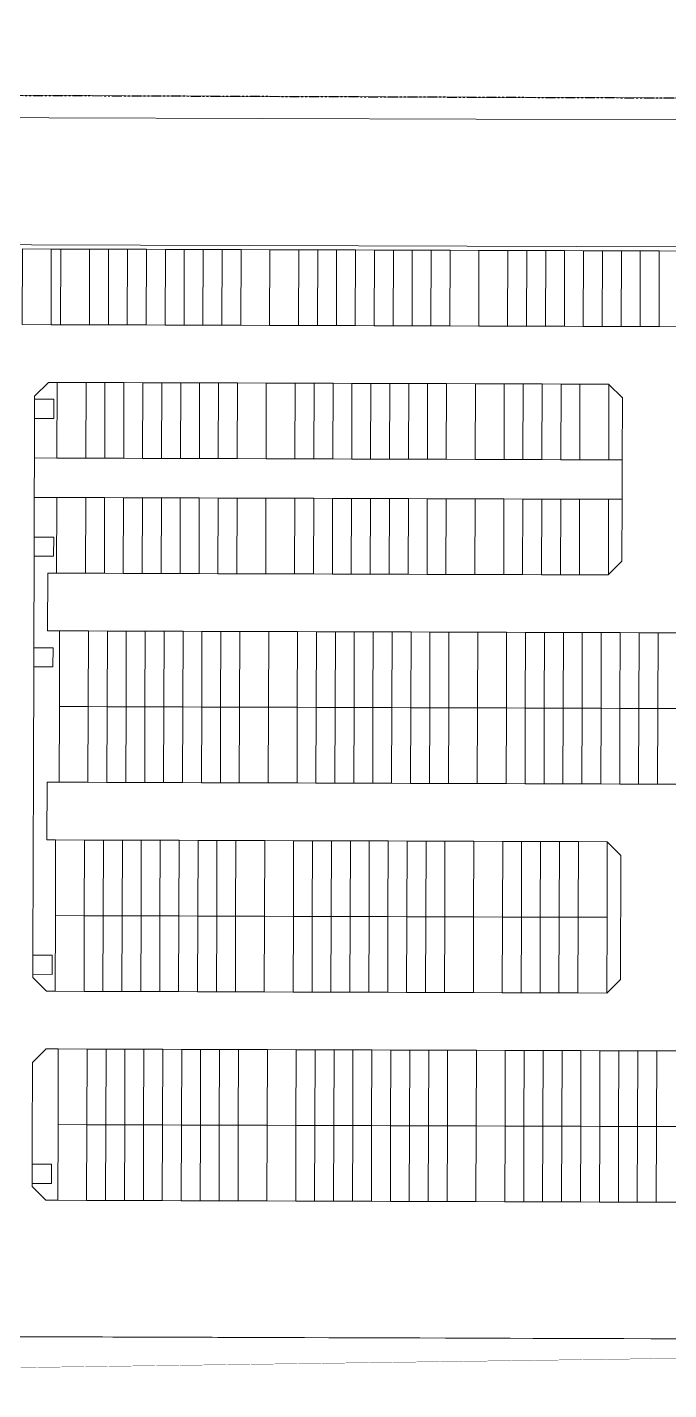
# Model space of a CAD drawing. Header units: centimetres. Extents: x -6122352 to 6876996, y -1694241 to 2592194.
# Drawn here: x -5134566 to -4931171, y 102503 to 534638 of the extents above; entities that cross this region are included whole.
import ezdxf

# ---------------------------------------------------------------- set-up
doc = ezdxf.new("R2010")
doc.units = ezdxf.units.CM
doc.header["$MEASUREMENT"] = 0
doc.linetypes.add('23585-XR-AR-DAMAC PLOT LIMITS$0$PHANTOM2', pattern=[1.25, 0.625, -0.125, 0.125, -0.125, 0.125, -0.125])
for name, color, linetype, lineweight, true_color in [('23585-XR-AR-DAMAC PLOT LIMITS$0$1-End units', 7, 'Continuous', 5, 0xf8991e), ('23585-XR-AR-DAMAC PLOT LIMITS$0$1-Open Space', 7, 'Continuous', 5, 0x90cf5a), ('23585-XR-AR-DAMAC PLOT LIMITS$0$1-Utility', 7, 'Continuous', 5, 0x8db1ff)]:
    doc.layers.add(name, color=color, linetype=linetype, lineweight=lineweight, true_color=true_color)
doc.layers.add('23585-XR-AR-DAMAC PLOT LIMITS$0$1-Mid units', color=41, linetype='Continuous', lineweight=5)
doc.layers.add('A-ANNO-TEXT', color=3, linetype='Continuous', lineweight=25)
doc.layers.add('23585-XR-AR-DAMAC PLOT LIMITS$0$D-Phase New', color=7, linetype='Continuous', true_color=0x000080)
doc.layers.add('23585-XR-AR-DAMAC PLOT LIMITS$0$PROJECT_LIMIT', color=1, linetype='Continuous')
doc.layers.add('@MI-REF LAYER', color=7, linetype='Continuous')

# ---------------------------------------------------------------- blocks, each defined once
blk = doc.blocks.new('23585-XR-AR-DAMAC PLOT LIMITS')
at = {"layer": '23585-XR-AR-DAMAC PLOT LIMITS$0$1-End units', "color": 251, "true_color": 0x636466}
for points in [[(496109.28, 2769274.97), (496126.93, 2769258.7), (496120.73, 2769251.98), (496103.08, 2769268.24)], [(496070.55, 2769232.95), (496088.19, 2769216.68), (496081.99, 2769209.96), (496064.34, 2769226.22)], [(496141.12, 2769211.69), (496134.88, 2769204.93), (496117.24, 2769221.19), (496123.41, 2769227.89), (496123.54, 2769227.9)], [(496064.34, 2769226.22), (496081.99, 2769209.96), (496075.79, 2769203.23), (496058.14, 2769219.5)], [(496118.62, 2769187.28), (496112.41, 2769180.55), (496094.77, 2769196.82), (496100.97, 2769203.55)], [(496150.31, 2769203.21), (496167.9, 2769187.01), (496167.9, 2769186.88), (496161.72, 2769180.18), (496144.08, 2769196.45)], [(496112.41, 2769180.55), (496106.21, 2769173.82), (496088.57, 2769190.09), (496094.77, 2769196.82)], [(496198.33, 2769192.89), (496215.97, 2769176.62), (496209.77, 2769169.89), (496192.12, 2769186.16)], [(496025.61, 2769184.2), (496043.26, 2769167.94), (496037.05, 2769161.21), (496019.41, 2769177.47)], [(496019.41, 2769177.47), (496037.05, 2769161.21), (496030.85, 2769154.48), (496013.21, 2769170.75)], [(496127.81, 2769178.8), (496145.46, 2769162.54), (496139.26, 2769155.81), (496121.61, 2769172.07)], [(496215.97, 2769176.62), (496233.62, 2769160.36), (496227.42, 2769153.63), (496209.77, 2769169.89)], [(496121.61, 2769172.07), (496139.26, 2769155.81), (496133.06, 2769149.08), (496115.41, 2769165.35)], [(496073.68, 2769138.53), (496067.48, 2769131.8), (496049.83, 2769148.07), (496056.03, 2769154.8)], [(496159.59, 2769150.87), (496177.24, 2769134.6), (496171.04, 2769127.87), (496153.39, 2769144.14)], [(496067.48, 2769131.8), (496061.28, 2769125.08), (496043.63, 2769141.34), (496049.83, 2769148.07)], [(496153.39, 2769144.14), (496171.04, 2769127.87), (496164.83, 2769121.15), (496147.19, 2769137.41)], [(495980.67, 2769135.45), (495998.32, 2769119.19), (495992.12, 2769112.46), (495974.47, 2769128.73)], [(496177.24, 2769134.6), (496194.88, 2769118.33), (496188.68, 2769111.61), (496171.04, 2769127.87)], [(496082.88, 2769130.05), (496100.52, 2769113.79), (496094.32, 2769107.06), (496076.67, 2769123.33)], [(496171.04, 2769127.87), (496188.68, 2769111.61), (496182.48, 2769104.88), (496164.83, 2769121.15)], [(496247.75, 2769113.28), (496241.55, 2769106.55), (496223.9, 2769122.82), (496230.11, 2769129.54)], [(495972.44, 2769126.52), (495990.08, 2769110.25), (495983.88, 2769103.53), (495966.24, 2769119.79)], [(496076.67, 2769123.33), (496094.32, 2769107.06), (496088.12, 2769100.33), (496070.47, 2769116.6)], [(496265.4, 2769097.01), (496259.2, 2769090.28), (496241.55, 2769106.55), (496247.75, 2769113.28)], [(496028.74, 2769089.78), (496022.54, 2769083.06), (496004.9, 2769099.32), (496011.1, 2769106.05)], [(496114.65, 2769102.12), (496132.3, 2769085.85), (496126.1, 2769079.13), (496108.45, 2769095.39)], [(496207.64, 2769105.17), (496225.28, 2769088.9), (496219.08, 2769082.17), (496201.44, 2769098.44)], [(496313.47, 2769086.75), (496307.27, 2769080.02), (496289.62, 2769096.29), (496295.82, 2769103.01)], [(496219.08, 2769082.17), (496212.88, 2769075.45), (496195.23, 2769091.71), (496201.44, 2769098.44)], [(496126.1, 2769079.13), (496119.9, 2769072.4), (496102.25, 2769088.66), (496108.45, 2769095.39)], [(496225.28, 2769088.9), (496242.93, 2769072.64), (496236.73, 2769065.91), (496219.08, 2769082.17)], [(496132.3, 2769085.85), (496149.95, 2769069.59), (496143.75, 2769062.86), (496126.1, 2769079.13)], [(496313.47, 2769086.75), (496331.12, 2769070.48), (496324.91, 2769063.75), (496307.27, 2769080.02)], [(496037.94, 2769081.31), (496055.59, 2769065.04), (496049.38, 2769058.31), (496031.74, 2769074.58)], [(496219.08, 2769082.17), (496236.73, 2769065.91), (496230.53, 2769059.18), (496212.88, 2769075.45)], [(496126.1, 2769079.13), (496143.75, 2769062.86), (496137.54, 2769056.13), (496119.9, 2769072.4)], [(496257.09, 2769060.99), (496274.73, 2769044.73), (496268.53, 2769038), (496250.89, 2769054.27)], [(496180.35, 2769040.15), (496174.15, 2769033.43), (496156.5, 2769049.69), (496162.7, 2769056.42)], [(496250.89, 2769054.27), (496268.53, 2769038), (496262.33, 2769031.27), (496244.68, 2769047.54)], [(496069.72, 2769053.37), (496087.36, 2769037.1), (496081.16, 2769030.38), (496063.52, 2769046.64)], [(496174.15, 2769033.43), (496167.94, 2769026.7), (496150.3, 2769042.97), (496156.5, 2769049.69)], [(496274.73, 2769044.73), (496292.38, 2769028.46), (496286.18, 2769021.73), (496268.53, 2769038)], [(496087.36, 2769037.1), (496105.01, 2769020.84), (496098.81, 2769014.11), (496081.16, 2769030.38)], [(496180.35, 2769040.15), (496197.99, 2769023.89), (496191.79, 2769017.16), (496174.15, 2769033.43)], [(496268.53, 2769038), (496286.18, 2769021.73), (496279.98, 2769015.01), (496262.33, 2769031.27)], [(496174.15, 2769033.43), (496191.79, 2769017.16), (496185.59, 2769010.43), (496167.94, 2769026.7)], [(496212.15, 2769012.25), (496229.8, 2768995.98), (496223.6, 2768989.25), (496205.95, 2769005.52)], [(496117.76, 2769007.67), (496135.41, 2768991.41), (496129.21, 2768984.68), (496111.56, 2769000.94)], [(496223.6, 2768989.25), (496217.39, 2768982.52), (496199.75, 2768998.79), (496205.95, 2769005.52)], [(496229.8, 2768995.98), (496247.44, 2768979.71), (496241.24, 2768972.98), (496223.6, 2768989.25)], [(496135.41, 2768991.41), (496153.06, 2768975.14), (496146.85, 2768968.41), (496129.21, 2768984.68)], [(496223.6, 2768989.25), (496241.24, 2768972.98), (496235.04, 2768966.26), (496217.39, 2768982.52)], [(496184.86, 2768947.23), (496178.66, 2768940.5), (496161.01, 2768956.77), (496167.21, 2768963.5)], [(496184.86, 2768947.23), (496202.51, 2768930.96), (496196.31, 2768924.24), (496178.66, 2768940.5)]]:
    blk.add_lwpolyline(points, close=True, dxfattribs=at)
at = {"layer": '23585-XR-AR-DAMAC PLOT LIMITS$0$1-Mid units', "color": 251, "true_color": 0x636466}
for points in [[(496103.08, 2769268.24), (496120.73, 2769251.98), (496116.66, 2769247.57), (496099.01, 2769263.83)], [(496099.01, 2769263.83), (496116.66, 2769247.57), (496112.59, 2769243.15), (496094.95, 2769259.42)], [(496094.95, 2769259.42), (496112.59, 2769243.15), (496108.53, 2769238.74), (496090.88, 2769255.01)], [(496090.88, 2769255.01), (496108.53, 2769238.74), (496104.46, 2769234.33), (496086.81, 2769250.6)], [(496086.81, 2769250.6), (496104.46, 2769234.33), (496100.39, 2769229.92), (496082.75, 2769246.19)], [(496082.75, 2769246.19), (496100.39, 2769229.92), (496096.33, 2769225.51), (496078.68, 2769241.77)], [(496078.68, 2769241.77), (496096.33, 2769225.51), (496092.26, 2769221.1), (496074.61, 2769237.36)], [(496074.61, 2769237.36), (496092.26, 2769221.1), (496088.19, 2769216.68), (496070.55, 2769232.95)], [(496058.14, 2769219.5), (496075.79, 2769203.23), (496071.72, 2769198.82), (496054.08, 2769215.08)], [(496134.88, 2769204.93), (496130.82, 2769200.51), (496113.17, 2769216.78), (496117.24, 2769221.19)], [(496054.08, 2769215.08), (496071.72, 2769198.82), (496067.66, 2769194.41), (496050.01, 2769210.67)], [(496130.82, 2769200.51), (496126.75, 2769196.1), (496109.1, 2769212.37), (496113.17, 2769216.78)], [(496050.01, 2769210.67), (496067.66, 2769194.41), (496063.59, 2769189.99), (496045.94, 2769206.26)], [(496126.75, 2769196.1), (496122.68, 2769191.69), (496105.04, 2769207.96), (496109.1, 2769212.37)], [(496045.94, 2769206.26), (496063.59, 2769189.99), (496059.52, 2769185.58), (496041.88, 2769201.85)], [(496122.68, 2769191.69), (496118.62, 2769187.28), (496100.97, 2769203.55), (496105.04, 2769207.96)], [(496041.88, 2769201.85), (496059.52, 2769185.58), (496055.46, 2769181.17), (496037.81, 2769197.44)], [(496037.81, 2769197.44), (496055.46, 2769181.17), (496051.39, 2769176.76), (496033.74, 2769193.03)], [(496144.08, 2769196.45), (496161.72, 2769180.18), (496157.66, 2769175.77), (496140.01, 2769192.04)], [(496033.74, 2769193.03), (496051.39, 2769176.76), (496047.32, 2769172.35), (496029.68, 2769188.61)], [(496140.01, 2769192.04), (496157.66, 2769175.77), (496153.59, 2769171.36), (496135.95, 2769187.63)], [(496029.68, 2769188.61), (496047.32, 2769172.35), (496043.26, 2769167.94), (496025.61, 2769184.2)], [(496106.21, 2769173.82), (496102.15, 2769169.41), (496084.5, 2769185.68), (496088.57, 2769190.09)], [(496102.15, 2769169.41), (496098.08, 2769165), (496080.43, 2769181.27), (496084.5, 2769185.68)], [(496135.95, 2769187.63), (496153.59, 2769171.36), (496149.52, 2769166.95), (496131.88, 2769183.21)], [(496192.12, 2769186.16), (496209.77, 2769169.89), (496205.7, 2769165.48), (496188.06, 2769181.75)], [(496098.08, 2769165), (496094.01, 2769160.59), (496076.37, 2769176.86), (496080.43, 2769181.27)], [(496131.88, 2769183.21), (496149.52, 2769166.95), (496145.46, 2769162.54), (496127.81, 2769178.8)], [(496188.06, 2769181.75), (496205.7, 2769165.48), (496201.64, 2769161.07), (496183.99, 2769177.34)], [(496094.01, 2769160.59), (496089.95, 2769156.18), (496072.3, 2769172.44), (496076.37, 2769176.86)], [(496183.99, 2769177.34), (496201.64, 2769161.07), (496197.57, 2769156.66), (496179.92, 2769172.93)], [(496013.21, 2769170.75), (496030.85, 2769154.48), (496026.79, 2769150.07), (496009.14, 2769166.34)], [(496089.95, 2769156.18), (496085.88, 2769151.77), (496068.23, 2769168.03), (496072.3, 2769172.44)], [(496179.92, 2769172.93), (496197.57, 2769156.66), (496193.5, 2769152.25), (496175.86, 2769168.51)], [(496009.14, 2769166.34), (496026.79, 2769150.07), (496022.72, 2769145.66), (496005.07, 2769161.92)], [(496085.88, 2769151.77), (496081.81, 2769147.35), (496064.17, 2769163.62), (496068.23, 2769168.03)], [(496175.86, 2769168.51), (496193.5, 2769152.25), (496189.44, 2769147.84), (496171.79, 2769164.1)], [(496209.77, 2769169.89), (496227.42, 2769153.63), (496223.35, 2769149.22), (496205.7, 2769165.48)], [(496005.07, 2769161.92), (496022.72, 2769145.66), (496018.65, 2769141.25), (496001.01, 2769157.51)], [(496081.81, 2769147.35), (496077.75, 2769142.94), (496060.1, 2769159.21), (496064.17, 2769163.62)], [(496115.41, 2769165.35), (496133.06, 2769149.08), (496128.99, 2769144.67), (496111.34, 2769160.94)], [(496171.79, 2769164.1), (496189.44, 2769147.84), (496185.37, 2769143.42), (496167.72, 2769159.69)], [(496205.7, 2769165.48), (496223.35, 2769149.22), (496219.28, 2769144.8), (496201.64, 2769161.07)], [(496001.01, 2769157.51), (496018.65, 2769141.25), (496014.59, 2769136.83), (495996.94, 2769153.1)], [(496077.75, 2769142.94), (496073.68, 2769138.53), (496056.03, 2769154.8), (496060.1, 2769159.21)], [(496111.34, 2769160.94), (496128.99, 2769144.67), (496124.92, 2769140.26), (496107.28, 2769156.52)], [(496167.72, 2769159.69), (496185.37, 2769143.42), (496181.3, 2769139.01), (496163.66, 2769155.28)], [(496201.64, 2769161.07), (496219.28, 2769144.8), (496215.22, 2769140.39), (496197.57, 2769156.66)], [(495996.94, 2769153.1), (496014.59, 2769136.83), (496010.52, 2769132.42), (495992.87, 2769148.69)], [(496107.28, 2769156.52), (496124.92, 2769140.26), (496120.86, 2769135.85), (496103.21, 2769152.11)], [(496163.66, 2769155.28), (496181.3, 2769139.01), (496177.24, 2769134.6), (496159.59, 2769150.87)], [(496197.57, 2769156.66), (496215.22, 2769140.39), (496211.15, 2769135.98), (496193.5, 2769152.25)], [(496103.21, 2769152.11), (496120.86, 2769135.85), (496116.79, 2769131.43), (496099.14, 2769147.7)], [(496193.5, 2769152.25), (496211.15, 2769135.98), (496207.08, 2769131.57), (496189.44, 2769147.84)], [(495992.87, 2769148.69), (496010.52, 2769132.42), (496006.45, 2769128.01), (495988.81, 2769144.28)], [(496099.14, 2769147.7), (496116.79, 2769131.43), (496112.72, 2769127.02), (496095.08, 2769143.29)], [(496189.44, 2769147.84), (496207.08, 2769131.57), (496203.02, 2769127.16), (496185.37, 2769143.42)], [(495988.81, 2769144.28), (496006.45, 2769128.01), (496002.39, 2769123.6), (495984.74, 2769139.87)], [(496061.28, 2769125.08), (496057.21, 2769120.66), (496039.56, 2769136.93), (496043.63, 2769141.34)], [(496095.08, 2769143.29), (496112.72, 2769127.02), (496108.66, 2769122.61), (496091.01, 2769138.88)], [(496185.37, 2769143.42), (496203.02, 2769127.16), (496198.95, 2769122.75), (496181.3, 2769139.01)], [(495984.74, 2769139.87), (496002.39, 2769123.6), (495998.32, 2769119.19), (495980.67, 2769135.45)], [(496057.21, 2769120.66), (496053.14, 2769116.25), (496035.5, 2769132.52), (496039.56, 2769136.93)], [(496091.01, 2769138.88), (496108.66, 2769122.61), (496104.59, 2769118.2), (496086.94, 2769134.47)], [(496147.19, 2769137.41), (496164.83, 2769121.15), (496160.77, 2769116.73), (496143.12, 2769133)], [(496181.3, 2769139.01), (496198.95, 2769122.75), (496194.88, 2769118.33), (496177.24, 2769134.6)], [(496053.14, 2769116.25), (496049.08, 2769111.84), (496031.43, 2769128.11), (496035.5, 2769132.52)], [(496086.94, 2769134.47), (496104.59, 2769118.2), (496100.52, 2769113.79), (496082.88, 2769130.05)], [(496143.12, 2769133), (496160.77, 2769116.73), (496156.7, 2769112.32), (496139.05, 2769128.59)], [(496049.08, 2769111.84), (496045.01, 2769107.43), (496027.36, 2769123.7), (496031.43, 2769128.11)], [(496139.05, 2769128.59), (496156.7, 2769112.32), (496152.63, 2769107.91), (496134.99, 2769124.18)], [(496045.01, 2769107.43), (496040.94, 2769103.02), (496023.3, 2769119.28), (496027.36, 2769123.7)], [(496134.99, 2769124.18), (496152.63, 2769107.91), (496148.57, 2769103.5), (496130.92, 2769119.77)], [(496023.3, 2769119.28), (496040.94, 2769103.02), (496036.88, 2769098.61), (496019.23, 2769114.87)], [(496130.92, 2769119.77), (496148.57, 2769103.5), (496144.5, 2769099.09), (496126.85, 2769115.35)], [(496164.83, 2769121.15), (496182.48, 2769104.88), (496178.41, 2769100.47), (496160.77, 2769116.73)], [(496223.9, 2769122.82), (496241.55, 2769106.55), (496237.48, 2769102.14), (496219.84, 2769118.4)], [(496036.88, 2769098.61), (496032.81, 2769094.19), (496015.16, 2769110.46), (496019.23, 2769114.87)], [(496070.47, 2769116.6), (496088.12, 2769100.33), (496084.05, 2769095.92), (496066.41, 2769112.19)], [(496126.85, 2769115.35), (496144.5, 2769099.09), (496140.43, 2769094.68), (496122.79, 2769110.94)], [(496160.77, 2769116.73), (496178.41, 2769100.47), (496174.35, 2769096.06), (496156.7, 2769112.32)], [(496237.48, 2769102.14), (496233.42, 2769097.73), (496215.77, 2769113.99), (496219.84, 2769118.4)], [(496032.81, 2769094.19), (496028.74, 2769089.78), (496011.1, 2769106.05), (496015.16, 2769110.46)], [(496066.41, 2769112.19), (496084.05, 2769095.92), (496079.99, 2769091.51), (496062.34, 2769107.78)], [(496122.79, 2769110.94), (496140.43, 2769094.68), (496136.37, 2769090.26), (496118.72, 2769106.53)], [(496156.7, 2769112.32), (496174.35, 2769096.06), (496170.28, 2769091.64), (496152.63, 2769107.91)], [(496233.42, 2769097.73), (496229.35, 2769093.31), (496211.7, 2769109.58), (496215.77, 2769113.99)], [(496062.34, 2769107.78), (496079.99, 2769091.51), (496075.92, 2769087.1), (496058.27, 2769103.36)], [(496118.72, 2769106.53), (496136.37, 2769090.26), (496132.3, 2769085.85), (496114.65, 2769102.12)], [(496152.63, 2769107.91), (496170.28, 2769091.64), (496166.21, 2769087.23), (496148.57, 2769103.5)], [(496229.35, 2769093.31), (496225.28, 2769088.9), (496207.64, 2769105.17), (496211.7, 2769109.58)], [(496241.55, 2769106.55), (496259.2, 2769090.28), (496255.13, 2769085.87), (496237.48, 2769102.14)], [(496058.27, 2769103.36), (496075.92, 2769087.1), (496071.85, 2769082.69), (496054.21, 2769098.95)], [(496148.57, 2769103.5), (496166.21, 2769087.23), (496162.15, 2769082.82), (496144.5, 2769099.09)], [(496237.48, 2769102.14), (496255.13, 2769085.87), (496251.06, 2769081.46), (496233.42, 2769097.73)], [(496054.21, 2769098.95), (496071.85, 2769082.69), (496067.79, 2769078.27), (496050.14, 2769094.54)], [(496144.5, 2769099.09), (496162.15, 2769082.82), (496158.08, 2769078.41), (496140.43, 2769094.68)], [(496233.42, 2769097.73), (496251.06, 2769081.46), (496247, 2769077.05), (496229.35, 2769093.31)], [(496050.14, 2769094.54), (496067.79, 2769078.27), (496063.72, 2769073.86), (496046.07, 2769090.13)], [(496140.43, 2769094.68), (496158.08, 2769078.41), (496154.01, 2769074), (496136.37, 2769090.26)], [(496229.35, 2769093.31), (496247, 2769077.05), (496242.93, 2769072.64), (496225.28, 2769088.9)], [(496289.62, 2769096.29), (496307.27, 2769080.02), (496303.2, 2769075.61), (496285.55, 2769091.88)], [(496046.07, 2769090.13), (496063.72, 2769073.86), (496059.65, 2769069.45), (496042.01, 2769085.72)], [(496102.25, 2769088.66), (496119.9, 2769072.4), (496115.83, 2769067.99), (496098.18, 2769084.25)], [(496136.37, 2769090.26), (496154.01, 2769074), (496149.95, 2769069.59), (496132.3, 2769085.85)], [(496195.23, 2769091.71), (496212.88, 2769075.45), (496208.81, 2769071.04), (496191.17, 2769087.3)], [(496285.55, 2769091.88), (496303.2, 2769075.61), (496299.13, 2769071.2), (496281.49, 2769087.46)], [(496042.01, 2769085.72), (496059.65, 2769069.45), (496055.59, 2769065.04), (496037.94, 2769081.31)], [(496098.18, 2769084.25), (496115.83, 2769067.99), (496111.76, 2769063.57), (496094.12, 2769079.84)], [(496208.81, 2769071.04), (496204.75, 2769066.62), (496187.1, 2769082.89), (496191.17, 2769087.3)], [(496281.49, 2769087.46), (496299.13, 2769071.2), (496295.07, 2769066.79), (496277.42, 2769083.05)], [(496094.12, 2769079.84), (496111.76, 2769063.57), (496107.7, 2769059.16), (496090.05, 2769075.43)], [(496204.75, 2769066.62), (496200.68, 2769062.21), (496183.03, 2769078.48), (496187.1, 2769082.89)], [(496277.42, 2769083.05), (496295.07, 2769066.79), (496291, 2769062.37), (496273.35, 2769078.64)], [(496307.27, 2769080.02), (496324.91, 2769063.75), (496320.85, 2769059.34), (496303.2, 2769075.61)], [(496090.05, 2769075.43), (496107.7, 2769059.16), (496103.63, 2769054.75), (496085.98, 2769071.02)], [(496200.68, 2769062.21), (496196.61, 2769057.8), (496178.97, 2769074.07), (496183.03, 2769078.48)], [(496212.88, 2769075.45), (496230.53, 2769059.18), (496226.46, 2769054.77), (496208.81, 2769071.04)], [(496273.35, 2769078.64), (496291, 2769062.37), (496286.93, 2769057.96), (496269.29, 2769074.23)], [(496303.2, 2769075.61), (496320.85, 2769059.34), (496316.78, 2769054.93), (496299.13, 2769071.2)], [(496085.98, 2769071.02), (496103.63, 2769054.75), (496099.56, 2769050.34), (496081.92, 2769066.61)], [(496119.9, 2769072.4), (496137.54, 2769056.13), (496133.48, 2769051.72), (496115.83, 2769067.99)], [(496196.61, 2769057.8), (496192.55, 2769053.39), (496174.9, 2769069.66), (496178.97, 2769074.07)], [(496208.81, 2769071.04), (496226.46, 2769054.77), (496222.39, 2769050.36), (496204.75, 2769066.62)], [(496269.29, 2769074.23), (496286.93, 2769057.96), (496282.87, 2769053.55), (496265.22, 2769069.82)], [(496299.13, 2769071.2), (496316.78, 2769054.93), (496312.71, 2769050.52), (496295.07, 2769066.79)], [(496115.83, 2769067.99), (496133.48, 2769051.72), (496129.41, 2769047.31), (496111.76, 2769063.57)], [(496192.55, 2769053.39), (496188.48, 2769048.98), (496170.83, 2769065.24), (496174.9, 2769069.66)], [(496265.22, 2769069.82), (496282.87, 2769053.55), (496278.8, 2769049.14), (496261.15, 2769065.41)], [(496295.07, 2769066.79), (496312.71, 2769050.52), (496308.65, 2769046.11), (496291, 2769062.37)], [(496081.92, 2769066.61), (496099.56, 2769050.34), (496095.5, 2769045.93), (496077.85, 2769062.19)], [(496111.76, 2769063.57), (496129.41, 2769047.31), (496125.34, 2769042.9), (496107.7, 2769059.16)], [(496188.48, 2769048.98), (496184.41, 2769044.57), (496166.77, 2769060.83), (496170.83, 2769065.24)], [(496204.75, 2769066.62), (496222.39, 2769050.36), (496218.33, 2769045.95), (496200.68, 2769062.21)], [(496261.15, 2769065.41), (496278.8, 2769049.14), (496274.73, 2769044.73), (496257.09, 2769060.99)], [(496291, 2769062.37), (496308.65, 2769046.11), (496304.58, 2769041.7), (496286.93, 2769057.96)], [(496077.85, 2769062.19), (496095.5, 2769045.93), (496091.43, 2769041.52), (496073.78, 2769057.78)], [(496107.7, 2769059.16), (496125.34, 2769042.9), (496121.28, 2769038.48), (496103.63, 2769054.75)], [(496184.41, 2769044.57), (496180.35, 2769040.15), (496162.7, 2769056.42), (496166.77, 2769060.83)], [(496200.68, 2769062.21), (496218.33, 2769045.95), (496214.26, 2769041.53), (496196.61, 2769057.8)], [(496073.78, 2769057.78), (496091.43, 2769041.52), (496087.36, 2769037.1), (496069.72, 2769053.37)], [(496103.63, 2769054.75), (496121.28, 2769038.48), (496117.21, 2769034.07), (496099.56, 2769050.34)], [(496196.61, 2769057.8), (496214.26, 2769041.53), (496210.19, 2769037.12), (496192.55, 2769053.39)], [(496286.93, 2769057.96), (496304.58, 2769041.7), (496300.51, 2769037.28), (496282.87, 2769053.55)], [(496099.56, 2769050.34), (496117.21, 2769034.07), (496113.14, 2769029.66), (496095.5, 2769045.93)], [(496192.55, 2769053.39), (496210.19, 2769037.12), (496206.13, 2769032.71), (496188.48, 2769048.98)], [(496282.87, 2769053.55), (496300.51, 2769037.28), (496296.45, 2769032.87), (496278.8, 2769049.14)], [(496095.5, 2769045.93), (496113.14, 2769029.66), (496109.08, 2769025.25), (496091.43, 2769041.52)], [(496188.48, 2769048.98), (496206.13, 2769032.71), (496202.06, 2769028.3), (496184.41, 2769044.57)], [(496244.68, 2769047.54), (496262.33, 2769031.27), (496258.26, 2769026.86), (496240.62, 2769043.13)], [(496278.8, 2769049.14), (496296.45, 2769032.87), (496292.38, 2769028.46), (496274.73, 2769044.73)], [(496091.43, 2769041.52), (496109.08, 2769025.25), (496105.01, 2769020.84), (496087.36, 2769037.1)], [(496150.3, 2769042.97), (496167.94, 2769026.7), (496163.88, 2769022.29), (496146.23, 2769038.55)], [(496184.41, 2769044.57), (496202.06, 2769028.3), (496197.99, 2769023.89), (496180.35, 2769040.15)], [(496240.62, 2769043.13), (496258.26, 2769026.86), (496254.2, 2769022.45), (496236.55, 2769038.72)], [(496163.88, 2769022.29), (496159.81, 2769017.88), (496142.16, 2769034.14), (496146.23, 2769038.55)], [(496236.55, 2769038.72), (496254.2, 2769022.45), (496250.13, 2769018.04), (496232.48, 2769034.3)], [(496159.81, 2769017.88), (496155.74, 2769013.46), (496138.1, 2769029.73), (496142.16, 2769034.14)], [(496232.48, 2769034.3), (496250.13, 2769018.04), (496246.06, 2769013.63), (496228.42, 2769029.89)], [(496155.74, 2769013.46), (496151.68, 2769009.05), (496134.03, 2769025.32), (496138.1, 2769029.73)], [(496228.42, 2769029.89), (496246.06, 2769013.63), (496242, 2769009.21), (496224.35, 2769025.48)], [(496262.33, 2769031.27), (496279.98, 2769015.01), (496275.91, 2769010.59), (496258.26, 2769026.86)], [(496151.68, 2769009.05), (496147.61, 2769004.64), (496129.96, 2769020.91), (496134.03, 2769025.32)], [(496167.94, 2769026.7), (496185.59, 2769010.43), (496181.52, 2769006.02), (496163.88, 2769022.29)], [(496224.35, 2769025.48), (496242, 2769009.21), (496237.93, 2769004.8), (496220.28, 2769021.07)], [(496258.26, 2769026.86), (496275.91, 2769010.59), (496271.84, 2769006.18), (496254.2, 2769022.45)], [(496147.61, 2769004.64), (496143.54, 2769000.23), (496125.9, 2769016.5), (496129.96, 2769020.91)], [(496163.88, 2769022.29), (496181.52, 2769006.02), (496177.46, 2769001.61), (496159.81, 2769017.88)], [(496220.28, 2769021.07), (496237.93, 2769004.8), (496233.86, 2769000.39), (496216.22, 2769016.66)], [(496254.2, 2769022.45), (496271.84, 2769006.18), (496267.78, 2769001.77), (496250.13, 2769018.04)], [(496125.9, 2769016.5), (496143.54, 2769000.23), (496139.48, 2768995.82), (496121.83, 2769012.08)], [(496159.81, 2769017.88), (496177.46, 2769001.61), (496173.39, 2768997.2), (496155.74, 2769013.46)], [(496216.22, 2769016.66), (496233.86, 2769000.39), (496229.8, 2768995.98), (496212.15, 2769012.25)], [(496250.13, 2769018.04), (496267.78, 2769001.77), (496263.71, 2768997.36), (496246.06, 2769013.63)], [(496139.48, 2768995.82), (496135.41, 2768991.41), (496117.76, 2769007.67), (496121.83, 2769012.08)], [(496155.74, 2769013.46), (496173.39, 2768997.2), (496169.32, 2768992.79), (496151.68, 2769009.05)], [(496246.06, 2769013.63), (496263.71, 2768997.36), (496259.64, 2768992.95), (496242, 2769009.21)], [(496151.68, 2769009.05), (496169.32, 2768992.79), (496165.26, 2768988.37), (496147.61, 2769004.64)], [(496242, 2769009.21), (496259.64, 2768992.95), (496255.58, 2768988.54), (496237.93, 2769004.8)], [(496147.61, 2769004.64), (496165.26, 2768988.37), (496161.19, 2768983.96), (496143.54, 2769000.23)], [(496237.93, 2769004.8), (496255.58, 2768988.54), (496251.51, 2768984.12), (496233.86, 2769000.39)], [(496143.54, 2769000.23), (496161.19, 2768983.96), (496157.12, 2768979.55), (496139.48, 2768995.82)], [(496199.75, 2768998.79), (496217.39, 2768982.52), (496213.33, 2768978.11), (496195.68, 2768994.38)], [(496233.86, 2769000.39), (496251.51, 2768984.12), (496247.44, 2768979.71), (496229.8, 2768995.98)], [(496139.48, 2768995.82), (496157.12, 2768979.55), (496153.06, 2768975.14), (496135.41, 2768991.41)], [(496195.68, 2768994.38), (496213.33, 2768978.11), (496209.26, 2768973.7), (496191.61, 2768989.97)], [(496209.26, 2768973.7), (496205.19, 2768969.29), (496187.55, 2768985.56), (496191.61, 2768989.97)], [(496205.19, 2768969.29), (496201.13, 2768964.88), (496183.48, 2768981.14), (496187.55, 2768985.56)], [(496201.13, 2768964.88), (496197.06, 2768960.47), (496179.41, 2768976.73), (496183.48, 2768981.14)], [(496217.39, 2768982.52), (496235.04, 2768966.26), (496230.97, 2768961.85), (496213.33, 2768978.11)], [(496197.06, 2768960.47), (496192.99, 2768956.05), (496175.35, 2768972.32), (496179.41, 2768976.73)], [(496213.33, 2768978.11), (496230.97, 2768961.85), (496226.91, 2768957.43), (496209.26, 2768973.7)], [(496192.99, 2768956.05), (496188.93, 2768951.64), (496171.28, 2768967.91), (496175.35, 2768972.32)], [(496209.26, 2768973.7), (496226.91, 2768957.43), (496222.84, 2768953.02), (496205.19, 2768969.29)], [(496171.28, 2768967.91), (496188.93, 2768951.64), (496184.86, 2768947.23), (496167.21, 2768963.5)], [(496205.19, 2768969.29), (496222.84, 2768953.02), (496218.77, 2768948.61), (496201.13, 2768964.88)], [(496201.13, 2768964.88), (496218.77, 2768948.61), (496214.71, 2768944.2), (496197.06, 2768960.47)], [(496197.06, 2768960.47), (496214.71, 2768944.2), (496210.64, 2768939.79), (496192.99, 2768956.05)], [(496192.99, 2768956.05), (496210.64, 2768939.79), (496206.57, 2768935.38), (496188.93, 2768951.64)], [(496188.93, 2768951.64), (496206.57, 2768935.38), (496202.51, 2768930.96), (496184.86, 2768947.23)]]:
    blk.add_lwpolyline(points, close=True, dxfattribs=at)
at = {"layer": '23585-XR-AR-DAMAC PLOT LIMITS$0$1-Open Space', "color": 251, "true_color": 0x636466}
for points in [[(495585.56, 2768779.23), (495820.21, 2769033.41), (495877.5, 2769095.47), (496082.52, 2769317.57), (496123.12, 2769371.63), (496113.41, 2769380.59), (496116.93, 2769384.7), (496138.77, 2769410.17), (496165.7, 2769441.58), (496187.59, 2769465.28), (496198.52, 2769477.11), (496198.5, 2769477.12), (496211.93, 2769491.66), (496218.05, 2769486.01, 0.008053), (496212.21, 2769477.58), (496151.86, 2769387.46, -0.038687), (496124.92, 2769353.27), (495849.34, 2769054.31, -0.003111), (495832.52, 2769036.29, -0.003943), (495815.47, 2769018.47, 0.006222), (495780.97, 2768981.97), (495647.53, 2768837.21, 0.087876)], [(495943.68, 2769097.26), (496154.51, 2769325.99, 0.038688)]]:
    blk.add_lwpolyline(points, format="xyb", dxfattribs=at)
for points in [[(496109.28, 2769274.97), (496103.08, 2769268.24), (496099.01, 2769263.83), (496094.95, 2769259.42), (496090.88, 2769255.01), (496086.81, 2769250.6), (496082.75, 2769246.19), (496078.68, 2769241.77), (496074.61, 2769237.36), (496070.55, 2769232.95), (496064.34, 2769226.22), (496058.14, 2769219.5), (496054.08, 2769215.08), (496050.01, 2769210.67), (496045.94, 2769206.26), (496041.88, 2769201.85), (496037.81, 2769197.44), (496033.74, 2769193.03), (496029.68, 2769188.61), (496025.61, 2769184.2), (496019.41, 2769177.47), (496013.21, 2769170.75), (496009.14, 2769166.34), (496005.07, 2769161.92), (496001.01, 2769157.51), (495996.94, 2769153.1), (495992.87, 2769148.69), (495988.81, 2769144.28), (495984.74, 2769139.87), (495980.67, 2769135.45), (495974.47, 2769128.73), (495972.44, 2769126.52), (495966.24, 2769119.79)], [(496362.09, 2769040.2), (496355.68, 2769033.25), (496349.89, 2769026.96), (496349.21, 2769026.23), (496343.28, 2769019.79), (496337.69, 2769013.73), (496337.08, 2769013.07), (496336.67, 2769012.62), (496330.88, 2769006.34), (496330.4, 2769005.82), (496325.49, 2769000.49), (496324.68, 2768999.61), (496324.13, 2768999.02), (496318.47, 2768992.88), (496317.86, 2768992.22), (496313.29, 2768987.26), (496312.27, 2768986.15), (496311.59, 2768985.42), (496306.07, 2768979.43), (496305.32, 2768978.62), (496301.09, 2768974.02), (496299.87, 2768972.7), (496299.06, 2768971.82), (496293.67, 2768965.97), (496292.79, 2768965.02), (496288.89, 2768960.79), (496287.47, 2768959.24), (496286.52, 2768958.21), (496281.26, 2768952.52), (496280.25, 2768951.41), (496276.69, 2768947.55), (496275.06, 2768945.79), (496273.98, 2768944.61), (496268.86, 2768939.06), (496267.71, 2768937.81), (496264.49, 2768934.32), (496262.66, 2768932.33), (496261.44, 2768931.01), (496256.46, 2768925.6), (496255.17, 2768924.21), (496252.29, 2768921.08), (496250.26, 2768918.88), (496248.9, 2768917.41), (496244.05, 2768912.15), (496242.63, 2768910.61), (496240.09, 2768907.85), (496237.85, 2768905.42), (496236.36, 2768903.8), (496231.65, 2768898.69), (496230.09, 2768897), (496227.89, 2768894.61), (496225.45, 2768891.97), (496223.82, 2768890.2), (496219.25, 2768885.24)]]:
    blk.add_lwpolyline(points, dxfattribs=at)
for points in [[(496129.56, 2769228.14), (496144.01, 2769214.82), (496141.12, 2769211.69), (496123.54, 2769227.9)], [(496153.2, 2769206.35), (496150.31, 2769203.21), (496144.08, 2769196.45), (496140.01, 2769192.04), (496135.95, 2769187.63), (496131.88, 2769183.21), (496127.81, 2769178.8), (496121.61, 2769172.07), (496115.41, 2769165.35), (496111.34, 2769160.94), (496107.28, 2769156.52), (496103.21, 2769152.11), (496099.14, 2769147.7), (496095.08, 2769143.29), (496091.01, 2769138.88), (496086.94, 2769134.47), (496082.88, 2769130.05), (496076.67, 2769123.33), (496070.47, 2769116.6), (496066.41, 2769112.19), (496062.34, 2769107.78), (496058.27, 2769103.36), (496054.21, 2769098.95), (496050.14, 2769094.54), (496046.07, 2769090.13), (496042.01, 2769085.72), (496037.94, 2769081.31), (496031.74, 2769074.58), (496026.88, 2769069.31), (496017.68, 2769077.79), (496022.54, 2769083.06), (496028.74, 2769089.78), (496032.81, 2769094.19), (496036.88, 2769098.61), (496040.94, 2769103.02), (496045.01, 2769107.43), (496049.08, 2769111.84), (496053.14, 2769116.25), (496057.21, 2769120.66), (496061.28, 2769125.08), (496067.48, 2769131.8), (496073.68, 2769138.53), (496077.75, 2769142.94), (496081.81, 2769147.35), (496085.88, 2769151.77), (496089.95, 2769156.18), (496094.01, 2769160.59), (496098.08, 2769165), (496102.15, 2769169.41), (496106.21, 2769173.82), (496112.41, 2769180.55), (496118.62, 2769187.28), (496122.68, 2769191.69), (496126.75, 2769196.1), (496130.82, 2769200.51), (496134.88, 2769204.93), (496141.12, 2769211.69), (496144.01, 2769214.82)], [(496167.9, 2769187.01), (496150.31, 2769203.21), (496153.2, 2769206.35), (496167.65, 2769193.03)], [(495974.47, 2769128.73), (495992.12, 2769112.46), (495990.08, 2769110.25), (495972.44, 2769126.52)], [(496265.4, 2769097.01), (496247.75, 2769113.28), (496230.11, 2769129.54), (496236.25, 2769129.79), (496265.15, 2769103.16)], [(496022.54, 2769083.06), (496017.68, 2769077.79), (496008.46, 2769086.29), (496012.62, 2769090.79), (496008.13, 2769094.93), (496003.97, 2769090.43), (496003.24, 2769091.1), (496002.99, 2769097.25), (496004.9, 2769099.32)], [(496063.52, 2769046.64), (496081.16, 2769030.38), (496098.81, 2769014.11), (496096.22, 2769011.3), (496109.68, 2768998.9), (496111.56, 2769000.94), (496129.21, 2768984.68), (496146.85, 2768968.41), (496144.97, 2768966.37), (496138.82, 2768966.12), (496138.09, 2768966.79), (496142.24, 2768971.29), (496137.76, 2768975.43), (496133.6, 2768970.93), (496090.08, 2769011.05), (496066.4, 2769032.88), (496070.53, 2769037.36), (496066.05, 2769041.5), (496061.92, 2769037.01), (496040.59, 2769056.67), (496044.8, 2769061.24), (496040.32, 2769065.37), (496036.11, 2769060.8), (496026.88, 2769069.31), (496031.74, 2769074.58), (496049.38, 2769058.31), (496047.47, 2769056.24), (496060.93, 2769043.84)], [(496178.66, 2768940.5), (496196.31, 2768924.24), (496193.72, 2768921.43), (496187.57, 2768921.18), (496186.84, 2768921.86), (496191.02, 2768926.39), (496186.54, 2768930.53), (496182.35, 2768925.99), (496181.62, 2768926.67), (496177.13, 2768930.8), (496158.68, 2768947.82), (496158.43, 2768953.96), (496161.01, 2768956.77)]]:
    blk.add_lwpolyline(points, close=True, dxfattribs=at)
at = {"layer": '23585-XR-AR-DAMAC PLOT LIMITS$0$1-Utility', "color": 251, "true_color": 0x636466}
for points in [[(496012.62, 2769090.79), (496008.46, 2769086.29), (496008, 2769086.71), (496003.97, 2769090.43), (496008.13, 2769094.93)], [(496044.8, 2769061.24), (496040.59, 2769056.67), (496036.11, 2769060.8), (496040.32, 2769065.37)], [(496070.53, 2769037.36), (496066.4, 2769032.88), (496061.92, 2769037.01), (496066.05, 2769041.5)], [(496137.76, 2768975.43), (496142.24, 2768971.29), (496138.09, 2768966.79), (496133.6, 2768970.93)], [(496186.84, 2768921.86), (496182.35, 2768925.99), (496186.54, 2768930.53), (496191.02, 2768926.39)]]:
    blk.add_lwpolyline(points, close=True, dxfattribs=at)
at = {"layer": '23585-XR-AR-DAMAC PLOT LIMITS$0$D-Phase New', "color": 8, "const_width": 0.1}
for points in [[(496233.43, 2769514.94), (496198.5, 2769477.12), (496198.52, 2769477.11), (496187.59, 2769465.28), (496165.7, 2769441.58), (496138.77, 2769410.16), (496116.93, 2769384.7), (496113.41, 2769380.59), (496123.12, 2769371.63), (496082.52, 2769317.57), (495877.5, 2769095.47), (495820.21, 2769033.41), (495585.56, 2768779.23)], [(496681.41, 2769354.87), (496601.21, 2769277.62), (496464.74, 2769146.2), (496228.1, 2768880.43), (496168.33, 2768809.16), (496078.62, 2768680.77)]]:
    blk.add_lwpolyline(points, dxfattribs=at)
blk.add_lwpolyline([(496078.62, 2768680.77), (496168.33, 2768809.16), (496228.1, 2768880.43), (496366.34, 2769035.68), (496192.24, 2769196.16, -0.049904), (496746.31, 2769775.07)], format="xyb", dxfattribs=at)
at = {"layer": '23585-XR-AR-DAMAC PLOT LIMITS$0$PROJECT_LIMIT', "linetype": '23585-XR-AR-DAMAC PLOT LIMITS$0$PHANTOM2', "ltscale": 5}
blk.add_lwpolyline([(495585.56, 2768779.23), (495820.21, 2769033.41), (495877.5, 2769095.47), (496082.52, 2769317.57), (496123.12, 2769371.63), (496113.41, 2769380.59), (496116.93, 2769384.7), (496138.77, 2769410.16), (496165.7, 2769441.58), (496187.59, 2769465.28), (496198.52, 2769477.11), (496198.5, 2769477.12), (496233.43, 2769514.94)], dxfattribs=at)
blk = doc.blocks.new('A$Cf093b529')
at = {"layer": 'A-ANNO-TEXT'}
blk.add_blockref('23585-XR-AR-DAMAC PLOT LIMITS', (-495391.99, -2768603.44), dxfattribs=at)

msp = doc.modelspace()

# ---------------------------------------------------------------- block references
at = {"layer": '@MI-REF LAYER', "xscale": 999.9999999999999, "yscale": 999.9999999999999, "zscale": 999.9999999999999, "rotation": 312.4882903633292}
msp.add_blockref('A$Cf093b529', (-5904718.73535, 539022.72011), dxfattribs=at)

doc.saveas('drawing.dxf')
